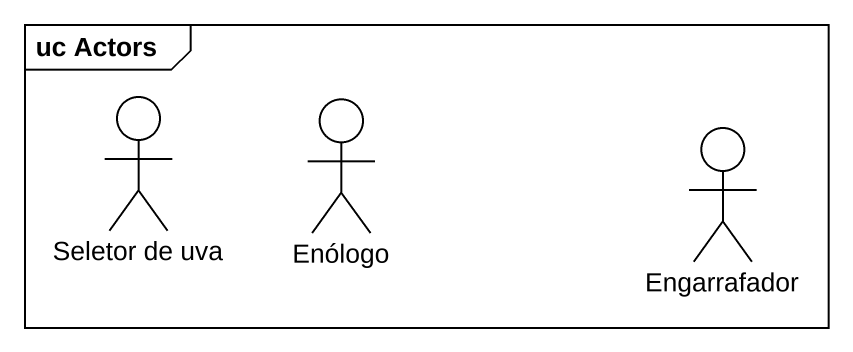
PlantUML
@startuml
mainframe uc Actors
actor "Seletor de uva" as Seletor_de_uva
actor Enólogo
actor Engarrafador
@enduml
